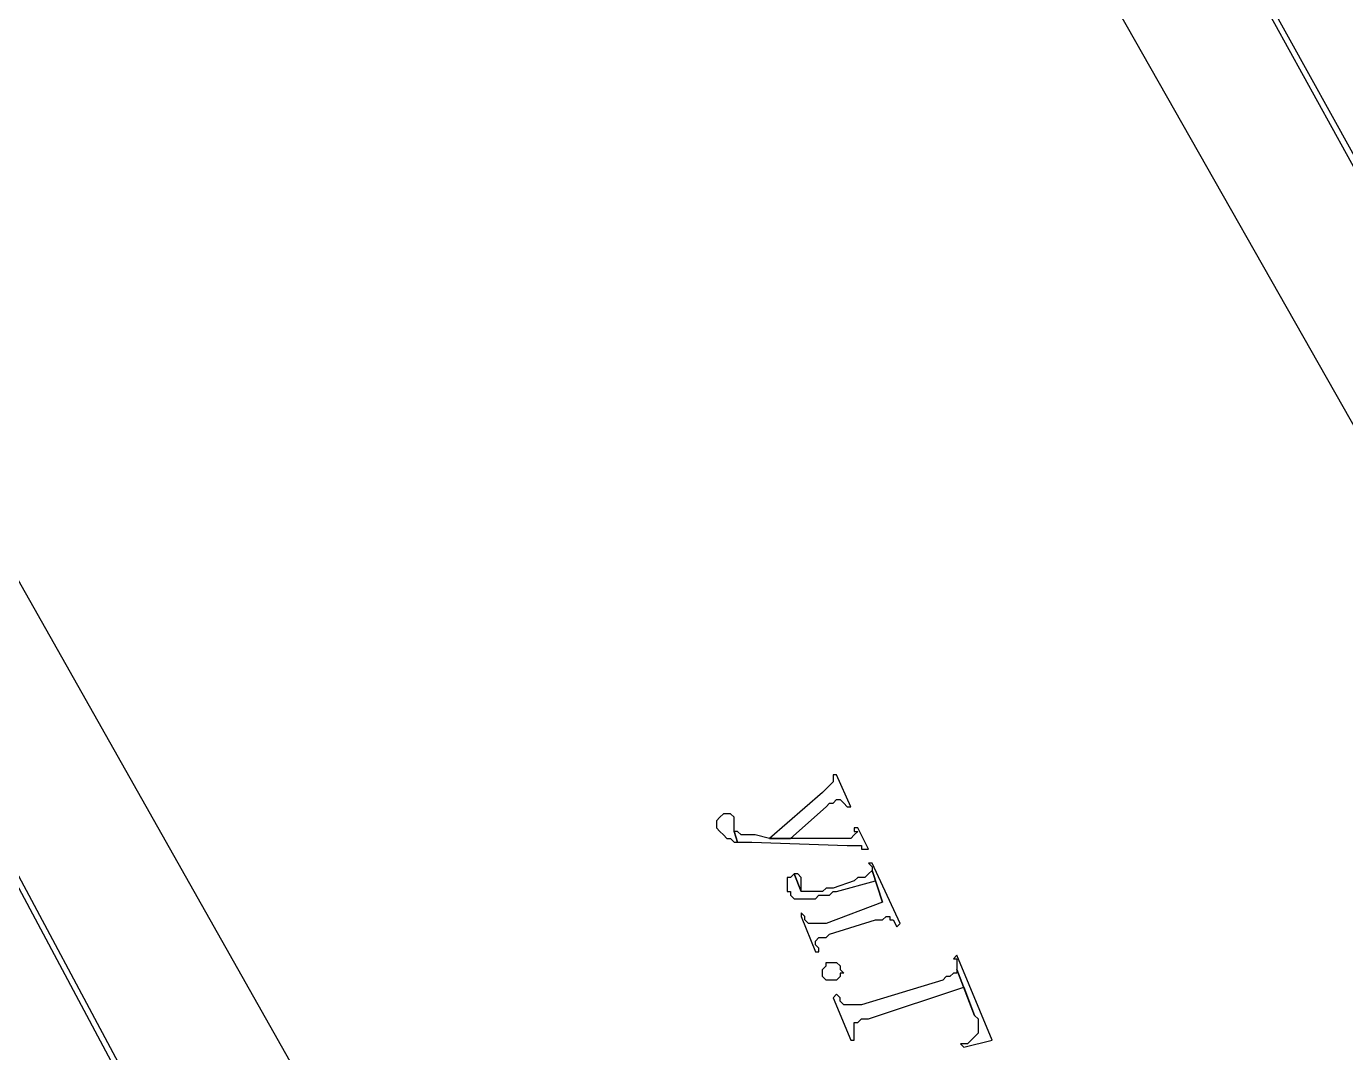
# Model space of a CAD drawing. Extents: x 212106 to 638151, y -1311344 to 1260505.
# Drawn here: x 394026 to 420664, y -1211521 to -1190807 of the extents above; entities that cross this region are included whole.
import ezdxf

# ---------------------------------------------------------------- set-up
doc = ezdxf.new("R2010")
doc.units = 0
doc.header["$MEASUREMENT"] = 0
doc.layers.add('at_Entity', color=7, linetype='Continuous')
doc.layers.add('DLXSCENE', color=7, linetype='Continuous')

# ---------------------------------------------------------------- blocks, each defined once
blk = doc.blocks.new('*U97')
for p, q in [((71171, -1236937), (55671, -1208938)), ((29601, -1224724), (42957, -1249651))]:
    blk.add_line(p, q)

msp = doc.modelspace()

# ---------------------------------------------------------------- linework, layer by layer
at = {"layer": 'at_Entity', "color": 1}
for p, q in [((413529, -1180414), (428886, -1208271)), ((400744, -1221056), (387387, -1196057))]:
    msp.add_line(p, q, dxfattribs=at)
at = {"layer": 'at_Entity', "color": 0}
for p, q in [((413029, -1185129), (422029, -1200985)), ((391958, -1198628), (399958, -1212771)), ((410243, -1206128), (410172, -1206199)), ((410315, -1206057), (410243, -1206128)), ((410243, -1206128), (410243, -1206128)), ((410386, -1205914), (410315, -1205914)), ((410315, -1205914), (410315, -1206057)), ((410672, -1206557), (410386, -1205914)), ((410101, -1206271), (409029, -1207199)), ((410172, -1206199), (410101, -1206271)), ((410315, -1206485), (410386, -1206414)), ((410386, -1206414), (410386, -1206414)), ((410386, -1206414), (410458, -1206414)), ((410458, -1206414), (410529, -1206485)), ((408101, -1206699), (408029, -1206771)), ((408172, -1206699), (408101, -1206699)), ((408101, -1206699), (408101, -1206699)), ((408243, -1206699), (408172, -1206699)), ((408315, -1206771), (408243, -1206699)), ((409458, -1207199), (410172, -1206557)), ((410172, -1206557), (410243, -1206485)), ((410243, -1206485), (410315, -1206485)), ((410529, -1206485), (410601, -1206557)), ((410601, -1206557), (410601, -1206557)), ((410601, -1206557), (410672, -1206557)), ((408029, -1206771), (407958, -1206842)), ((407958, -1206842), (407958, -1206842)), ((407958, -1206842), (407958, -1206914)), ((407958, -1206914), (407958, -1206985)), ((408315, -1206771), (408315, -1206771)), ((408315, -1206842), (408315, -1206771)), ((408315, -1206914), (408315, -1206842)), ((408315, -1206985), (408315, -1206914)), ((407958, -1206985), (407958, -1206985)), ((407958, -1206985), (408029, -1207057)), ((408029, -1207057), (408101, -1207128)), ((408101, -1207128), (408101, -1207128)), ((408101, -1207128), (408172, -1207199)), ((408172, -1207199), (408243, -1207199)), ((408243, -1207199), (408243, -1207199)), ((408243, -1207199), (408315, -1207271)), ((408315, -1207057), (408315, -1206985)), ((408386, -1207271), (408315, -1207057)), ((408315, -1207057), (408315, -1207057)), ((408386, -1207057), (408315, -1207057)), ((408315, -1207057), (408386, -1207271)), ((408458, -1207128), (408386, -1207057)), ((408529, -1207128), (408458, -1207128)), ((408601, -1207128), (408529, -1207128)), ((408672, -1207128), (408601, -1207128)), ((408743, -1207128), (408672, -1207128)), ((409029, -1207199), (408743, -1207128)), ((409029, -1207199), (409458, -1207199)), ((409458, -1207199), (409029, -1207199)), ((410529, -1207199), (409458, -1207199)), ((410672, -1207199), (410529, -1207199)), ((410743, -1207128), (410672, -1207199)), ((410815, -1206985), (410743, -1206985)), ((410743, -1206985), (410743, -1207057)), ((410743, -1207057), (410815, -1207057)), ((410815, -1207057), (410743, -1207128)), ((410743, -1207128), (410743, -1207128)), ((410743, -1207128), (410743, -1207128)), ((411029, -1207414), (410815, -1206985)), ((408315, -1207271), (408386, -1207271)), ((408386, -1207271), (408458, -1207271)), ((408458, -1207271), (408601, -1207271)), ((408601, -1207271), (408672, -1207271)), ((408672, -1207271), (410601, -1207342)), ((410601, -1207342), (410601, -1207342)), ((410601, -1207342), (410743, -1207342)), ((410743, -1207342), (410743, -1207342)), ((410743, -1207342), (410815, -1207342)), ((410815, -1207342), (410886, -1207342)), ((410886, -1207342), (410886, -1207414)), ((410886, -1207414), (410958, -1207414)), ((410958, -1207414), (411029, -1207414)), ((411101, -1207699), (411029, -1207699)), ((411029, -1207699), (411029, -1207699)), ((411029, -1207699), (411101, -1207771)), ((411672, -1208914), (411101, -1207699)), ((411101, -1207771), (411101, -1207842)), ((409458, -1207985), (409386, -1207985)), ((409386, -1207985), (409386, -1208056)), ((409529, -1207914), (409458, -1207985)), ((409601, -1207914), (409529, -1207914)), ((409529, -1207914), (409672, -1208271)), ((409672, -1208271), (409529, -1207914)), ((409672, -1207985), (409601, -1207914)), ((409601, -1207914), (409601, -1207914)), ((409672, -1208056), (409672, -1207985)), ((410815, -1207985), (410743, -1208056)), ((410886, -1207985), (410815, -1207985)), ((410958, -1207985), (410886, -1207985)), ((411029, -1207914), (410958, -1207985)), ((411101, -1207842), (411029, -1207914)), ((411029, -1207914), (411029, -1207914)), ((411315, -1208485), (411101, -1207842)), ((411101, -1207842), (411315, -1208485)), ((409386, -1208056), (409386, -1208056)), ((409386, -1208056), (409386, -1208128)), ((409386, -1208128), (409386, -1208199)), ((409386, -1208199), (409386, -1208271)), ((409386, -1208271), (409458, -1208271)), ((409458, -1208271), (409458, -1208342)), ((409672, -1208128), (409672, -1208056)), ((409672, -1208199), (409672, -1208128)), ((409672, -1208271), (409672, -1208199)), ((409743, -1208271), (409672, -1208271)), ((409672, -1208271), (409672, -1208271)), ((409815, -1208271), (409743, -1208271)), ((409886, -1208271), (409815, -1208271)), ((409958, -1208271), (409886, -1208271)), ((410029, -1208271), (409958, -1208271)), ((410101, -1208271), (410029, -1208271)), ((410172, -1208199), (410101, -1208271)), ((410315, -1208199), (410172, -1208199)), ((410243, -1208342), (410315, -1208271)), ((410743, -1208056), (410315, -1208199)), ((410315, -1208199), (410315, -1208199)), ((410315, -1208271), (410386, -1208271)), ((410386, -1208271), (411172, -1208056)), ((411172, -1208056), (411315, -1208485)), ((409458, -1208342), (409529, -1208414)), ((409529, -1208414), (409601, -1208414)), ((409601, -1208414), (409672, -1208414)), ((409672, -1208414), (409743, -1208414)), ((409743, -1208414), (409815, -1208414)), ((409815, -1208414), (409886, -1208414)), ((409886, -1208414), (409886, -1208414)), ((409886, -1208414), (409958, -1208414)), ((409958, -1208414), (410029, -1208342)), ((410029, -1208342), (410101, -1208342)), ((410101, -1208342), (410243, -1208342)), ((411315, -1208485), (410172, -1208914)), ((409743, -1208771), (409672, -1208699)), ((409672, -1208699), (409672, -1208771)), ((409672, -1208771), (409958, -1209485)), ((409743, -1208842), (409743, -1208771)), ((411315, -1208842), (411386, -1208771)), ((411386, -1208771), (411386, -1208771)), ((411386, -1208771), (411458, -1208771)), ((411458, -1208771), (411458, -1208842)), ((409815, -1208914), (409743, -1208842)), ((409886, -1208914), (409815, -1208914)), ((409815, -1208914), (409815, -1208914)), ((409958, -1208914), (409886, -1208914)), ((410029, -1208914), (409958, -1208914)), ((410101, -1208914), (410029, -1208914)), ((410172, -1208914), (410101, -1208914)), ((410243, -1209128), (411172, -1208842)), ((411172, -1208842), (411172, -1208842)), ((411172, -1208842), (411315, -1208842)), ((411458, -1208842), (411529, -1208842)), ((411529, -1208842), (411529, -1208842)), ((411529, -1208842), (411600, -1208985)), ((411600, -1208985), (411672, -1208914)), ((409958, -1209271), (410029, -1209199)), ((409958, -1209342), (409958, -1209271)), ((409958, -1209271), (409958, -1209271)), ((410029, -1209414), (409958, -1209342)), ((410029, -1209199), (410029, -1209199)), ((410029, -1209199), (410101, -1209199)), ((410101, -1209199), (410172, -1209199)), ((410172, -1209199), (410243, -1209128)), ((409958, -1209485), (410029, -1209485)), ((410029, -1209485), (410029, -1209414)), ((412815, -1209556), (412743, -1209628)), ((412743, -1209628), (412815, -1209628)), ((413529, -1211271), (412815, -1209556)), ((412815, -1209628), (412815, -1209699)), ((410101, -1209842), (410172, -1209771)), ((410101, -1209914), (410101, -1209842)), ((410101, -1209842), (410101, -1209842)), ((410172, -1209771), (410172, -1209699)), ((410172, -1209699), (410243, -1209699)), ((410243, -1209699), (410315, -1209699)), ((410315, -1209699), (410386, -1209699)), ((410386, -1209699), (410386, -1209699)), ((410386, -1209699), (410458, -1209771)), ((410458, -1209771), (410458, -1209842)), ((410458, -1209842), (410529, -1209914)), ((410458, -1209842), (410458, -1209842)), ((410458, -1209842), (410458, -1209842)), ((410458, -1209842), (410458, -1209842)), ((412815, -1209699), (412815, -1209771)), ((412815, -1209771), (412815, -1209842)), ((412815, -1209842), (412815, -1209914)), ((413172, -1210771), (412815, -1209842)), ((412815, -1209842), (413172, -1210771)), ((410101, -1209985), (410101, -1209914)), ((410101, -1209914), (410101, -1209914)), ((410172, -1210056), (410101, -1209985)), ((410101, -1209985), (410101, -1209985)), ((410243, -1210056), (410172, -1210056)), ((410172, -1210056), (410172, -1210056)), ((410386, -1210056), (410243, -1210056)), ((410458, -1209985), (410386, -1210056)), ((410386, -1210056), (410386, -1210056)), ((410529, -1209914), (410458, -1209914)), ((410458, -1209914), (410458, -1209985)), ((412529, -1210056), (410886, -1210556)), ((412600, -1209985), (412529, -1210056)), ((412672, -1209985), (412600, -1209985)), ((412743, -1209914), (412672, -1209985)), ((412815, -1209914), (412743, -1209914)), ((410386, -1210342), (410315, -1210414)), ((410315, -1210414), (410672, -1211271)), ((410458, -1210414), (410386, -1210342)), ((410458, -1210485), (410458, -1210414)), ((411029, -1210842), (412958, -1210199)), ((412958, -1210199), (413172, -1210771)), ((410529, -1210556), (410458, -1210485)), ((410601, -1210556), (410529, -1210556)), ((410529, -1210556), (410529, -1210556)), ((410529, -1210556), (410529, -1210556)), ((410672, -1210556), (410601, -1210556)), ((410743, -1210556), (410672, -1210556)), ((410886, -1210556), (410743, -1210556)), ((410886, -1210556), (410886, -1210556)), ((410743, -1210985), (410743, -1210914)), ((410743, -1210914), (410815, -1210914)), ((410815, -1210914), (410886, -1210842)), ((410886, -1210842), (411029, -1210842)), ((413172, -1210771), (413243, -1210842)), ((413243, -1210842), (413243, -1210914)), ((413243, -1210914), (413243, -1210985)), ((410743, -1211056), (410743, -1210985)), ((410743, -1210985), (410743, -1210985)), ((410743, -1211128), (410743, -1211056)), ((410743, -1211056), (410743, -1211056)), ((410743, -1211199), (410743, -1211128)), ((410743, -1211271), (410743, -1211199)), ((413172, -1211199), (413100, -1211271)), ((413243, -1211128), (413172, -1211199)), ((413243, -1210985), (413243, -1211056)), ((413243, -1211056), (413243, -1211128)), ((413243, -1211128), (413243, -1211128)), ((410672, -1211271), (410743, -1211271)), ((413029, -1211342), (412886, -1211342)), ((412886, -1211342), (412958, -1211414)), ((412958, -1211414), (413529, -1211271)), ((413100, -1211271), (413029, -1211342)), ((413100, -1211271), (413100, -1211271))]:
    msp.add_line(p, q, dxfattribs=at)

# ---------------------------------------------------------------- block references
at = {"layer": 'DLXSCENE'}
msp.add_blockref('*U97', (357928, 28595), dxfattribs=at)

doc.saveas('drawing.dxf')
